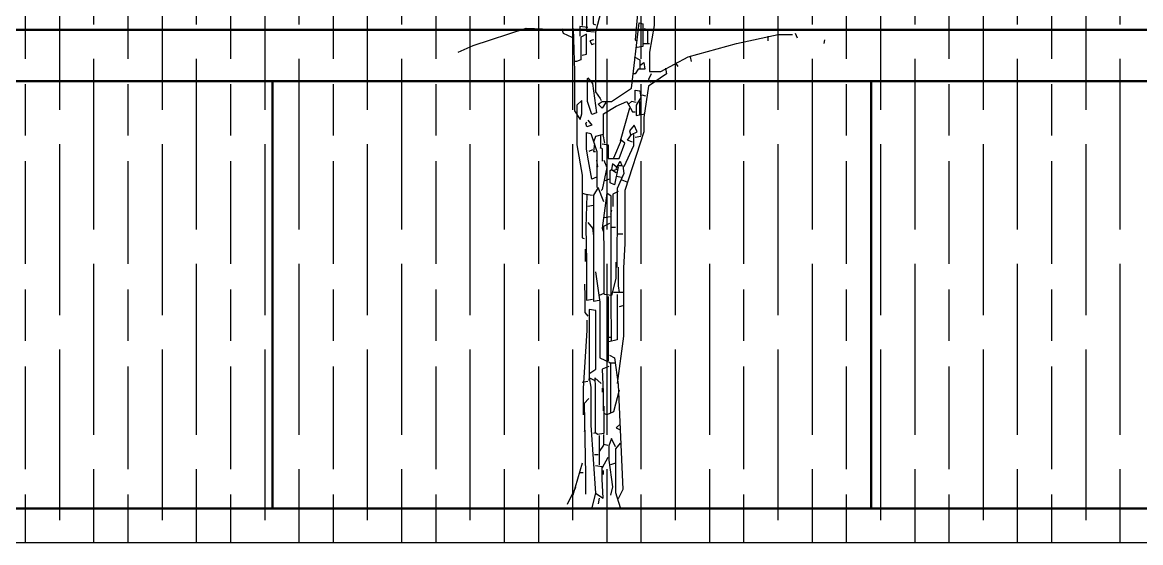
# Model space of a CAD drawing. Header units: millimetres. Extents: x 2004 to 9033, y -135 to 5682.
# Drawn here: x 2658 to 3312, y 1137 to 1441 of the extents above; entities that cross this region are included whole.
import ezdxf

# ---------------------------------------------------------------- set-up
doc = ezdxf.new("R2010")
doc.units = ezdxf.units.MM

msp = doc.modelspace()

# ---------------------------------------------------------------- hatches: boundary and pattern name
h = msp.add_hatch()
h.set_pattern_fill('GOST_WOOD', color=256, scale=10)
h.paths.add_polyline_path([(2004.42, 1736.98), (2004.42, 1136.98), (4004.42, 1136.98), (4004.42, 1736.98)])

# ---------------------------------------------------------------- linework, layer by layer
at = {"lineweight": 50}
for p, q in [((2354.42, 1436.98), (3654.42, 1436.98)), ((2204.42, 1406.98), (3654.42, 1406.98)), ((2804.42, 1156.98), (2804.42, 1406.98)), ((3154.42, 1406.98), (3154.42, 1156.98)), ((2354.42, 1156.98), (3654.42, 1156.98))]:
    msp.add_line(p, q, dxfattribs=at)
msp.add_line((2004.42, 1136.98), (4004.42, 1136.98))
msp.add_line((2004.42, 1136.98), (4004.42, 1136.98))
at = {"color": 84}
for points in [[(3028.11, 1509.66), (3028.39, 1501.91), (3027.97, 1495.27), (3027.49, 1480.32), (3027.49, 1439.35), (3024.79, 1423.84), (3024.79, 1412.49), (3031.43, 1412.49), (3047.49, 1421.08), (3075.72, 1428.83), (3100.09, 1434.09), (3108.39, 1434.09)], [(2987.69, 1464.26), (2987.69, 1477.55), (2991.84, 1475.89), (2991.84, 1440.45), (2993.23, 1439.9)], [(3020.36, 1474.78), (3016.48, 1431.04), (3017.04, 1430.49)], [(3003.19, 1466.48), (3005.96, 1465.92), (3003.75, 1461.49), (2997.66, 1452.63), (2996.55, 1448.2), (2993.23, 1435.47), (2993.23, 1400.59), (2996, 1396.71), (2996.55, 1395.61)], [(2992.67, 1435.47), (2988.25, 1436.02), (2988.25, 1463.71), (2985.48, 1463.15), (2985.48, 1460.39), (2985.48, 1439.35)], [(2988.8, 1438.24), (2984.09, 1438.79), (2984.09, 1433.26)], [(2999.32, 1394.5), (2997.1, 1391.18), (2994.89, 1393.39), (2997.1, 1395.05), (3002.64, 1395.05), (3014.27, 1402.8), (3018.7, 1441.01), (3020.91, 1440.45), (3020.91, 1427.17), (3017.59, 1426.61), (3017.04, 1427.17)], [(2912.95, 1423.84), (2921.81, 1427.72), (2952.81, 1437.96), (2967.21, 1437.27), (2972.74, 1437.27)], [(2973.3, 1437.69), (2974.4, 1434.92), (2979.39, 1432.7)], [(2980.22, 1437.69), (2980.91, 1412.77), (2980.91, 1389.52), (2984.37, 1384.53), (2985.2, 1387.86), (2985.2, 1395.61), (2982.43, 1392.84), (2982.43, 1369.58), (2985.48, 1351.87), (2985.48, 1315.32), (2986.58, 1314.77)], [(2985.48, 1422.18), (2987.97, 1422.74), (2987.97, 1434.36), (2984.65, 1432.7), (2984.65, 1419.41), (2982.15, 1418.31), (2981.05, 1418.31)], [(3021.47, 1437.69), (3025.89, 1436.58)], [(3023.68, 1437.13), (3023.68, 1428.83)], [(3094, 1433.26), (3094, 1430.49)], [(3110.05, 1434.92), (3111.16, 1432.15)], [(2992.12, 1431.04), (2989.91, 1430.49), (2991.01, 1428.27), (2992.67, 1428.83)], [(3021.47, 1428.83), (3024.79, 1428.83)], [(3127.22, 1431.04), (3126.66, 1428.83)], [(3015.93, 1421.08), (3019.25, 1419.41), (3019.25, 1414.43)], [(3048.59, 1421.08), (3049.15, 1418.31)], [(3034.2, 1414.43), (3034.75, 1411.11), (3024.23, 1403.91), (3021.47, 1385.64), (3021.47, 1377.34), (3010.39, 1343.01), (3010.39, 1312), (3009.56, 1297.61), (3009.56, 1257.74), (3005.96, 1230.06)], [(3019.25, 1416.09), (3021.47, 1417.75), (3022.02, 1413.88), (3018.14, 1413.88), (3016.48, 1411.11), (3015.37, 1411.11)], [(3039.74, 1417.75), (3041.4, 1415.54)], [(2988.8, 1408.89), (2991.57, 1405.57), (2993.78, 1388.41), (2991.01, 1387.3), (2988.52, 1395.05), (2988.52, 1408.34), (2988.8, 1408.89)], [(3025.89, 1411.11), (3024.23, 1407.79), (3025.89, 1406.13)], [(3016.48, 1395.61), (3016.48, 1401.7), (3019.25, 1401.14), (3019.8, 1397.27), (3017.04, 1392.84), (3017.04, 1386.75), (3022.02, 1387.86)], [(2997.93, 1375.67), (2997.93, 1387.86), (3005.41, 1392.28), (3011.5, 1395.05), (3014.82, 1388.96), (3016.48, 1388.96)], [(3017.04, 1394.5), (3014.27, 1395.05), (3012.61, 1393.39)], [(3018.97, 1395.05), (3018.97, 1387.3)], [(3020.36, 1398.93), (3022.57, 1398.37)], [(3013.16, 1391.18), (3007.62, 1371.8)], [(2988.8, 1383.98), (2991.01, 1381.21), (2988.25, 1380.1), (2987.69, 1382.32), (2988.25, 1382.87)], [(3014.82, 1371.25), (3012.05, 1372.35), (3014.27, 1375.67), (3017.59, 1377.34), (3015.93, 1381.21), (3013.16, 1377.89), (3013.71, 1375.67)], [(2993.78, 1350.76), (2991.01, 1349.65), (2988.8, 1362.39), (2987.97, 1367.37), (2987.97, 1376.78), (2990.46, 1376.23), (2994.06, 1365.71), (2994.06, 1344.67)], [(2998.76, 1370.69), (2997.66, 1375.67), (2993.23, 1374.57), (2992.12, 1371.25)], [(2996.27, 1375.12), (2996.27, 1367.92)], [(3015.37, 1375.67), (3015.37, 1369.03), (3009.84, 1356.85)], [(3019.8, 1374.57), (3016.48, 1374.01)], [(2991.57, 1366.82), (2989.35, 1365.71)], [(2992.67, 1370.14), (2992.12, 1365.71), (2993.23, 1365.71)], [(2997.38, 1360.17), (2997.38, 1367.37), (2996, 1367.92)], [(2997.1, 1370.14), (3000.7, 1369.58), (3000.7, 1361.56), (3007.07, 1361.56), (3010.39, 1370.69), (3008.18, 1372.35), (3003.75, 1361.83)], [(2993.78, 1360.73), (2994.34, 1356.85), (2993.78, 1356.3)], [(2998.21, 1360.73), (2999.87, 1356.3), (2997.1, 1343.56), (2996.55, 1343.01)], [(3005.41, 1355.74), (3007.62, 1360.17), (3008.73, 1357.4), (3005.96, 1357.4)], [(3006.52, 1356.85), (3004.3, 1346.33), (3001.81, 1347.44), (3001.81, 1354.64), (3002.64, 1355.19)], [(3005.41, 1356.85), (3003.19, 1358.51), (3002.64, 1355.19), (3005.41, 1353.53)], [(3005.96, 1355.19), (3003.75, 1354.64)], [(3009.28, 1357.4), (3009.84, 1352.97), (3005.96, 1344.12), (3005.96, 1320.31), (3005.68, 1311.45), (3005.68, 1298.16), (3004.86, 1298.16)], [(3001.53, 1349.65), (2998.76, 1348.54)], [(3005.41, 1351.31), (3008.73, 1350.76)], [(3008.73, 1349.1), (3011.5, 1347.99)], [(2985.48, 1341.35), (2987.69, 1340.79), (2991.57, 1340.24)], [(2988.25, 1340.24), (2987.69, 1321.42), (2987.97, 1301.48), (2987.97, 1278.78), (2991.57, 1279.34)], [(2998.21, 1336.36), (2994.89, 1344.67), (2992.12, 1340.24), (2992.12, 1315.32), (2992.12, 1284.32), (2992.12, 1278.23), (2995.44, 1278.78)], [(3002.64, 1254.98), (3002.36, 1280.44), (3002.36, 1339.69), (2999.87, 1341.35), (2997.1, 1320.86), (2997.66, 1319.2)], [(3006.52, 1342.45), (3003.47, 1340.79), (3003.47, 1333.6)], [(2992.12, 1334.15), (2988.8, 1333.6)], [(3002.09, 1327.51), (2998.21, 1326.95)], [(3002.64, 1331.38), (3002.09, 1329.17)], [(2988.8, 1324.18), (2991.57, 1320.86), (2992.12, 1316.43)], [(3001.53, 1323.63), (2997.93, 1321.97), (2998.07, 1305.36), (2998.07, 1282.66), (2995.44, 1281.55)], [(3002.64, 1321.42), (3004.86, 1321.42)], [(3006.52, 1317.54), (3009.28, 1317.54)], [(2987.14, 1308.68), (2987.14, 1301.48)], [(2993.23, 1295.39), (2995.72, 1277.68), (2995.72, 1245.01), (3002.09, 1242.24), (3002.09, 1212.9)], [(3005.13, 1300.93), (3005.13, 1291.52), (3002.64, 1281.55), (2998.76, 1282.1), (2998.21, 1282.66)], [(3006.52, 1298.16), (3006.52, 1287.09), (3007.07, 1283.21)], [(2986.86, 1288.2), (2987, 1281), (2987, 1271.59), (2988.8, 1269.37)], [(3005.96, 1282.1), (3005.96, 1271.59), (3005.96, 1255.53), (3000.98, 1254.42)], [(3009.28, 1283.21), (3003.75, 1283.21)], [(3000.7, 1281), (3000.56, 1252.21), (3000.56, 1243.35)], [(3009.28, 1275.46), (3007.07, 1274.91)], [(2989.91, 1236.15), (2993.51, 1238.37), (2993.37, 1247.78), (2993.37, 1272.69), (2989.63, 1273.25), (2989.49, 1263.83), (2989.49, 1233.94), (2989.35, 1231.72)], [(2988.25, 1267.16), (2988.25, 1261.07), (2986.03, 1227.29), (2986.03, 1211.79)], [(3000.43, 1257.19), (3002.64, 1257.19)], [(3001.53, 1246.67), (3004.3, 1245.01), (3006.52, 1229.51), (3009.28, 1168.05), (3006.52, 1162.51)], [(3001.53, 1242.24), (3004.3, 1242.24)], [(3000.98, 1240.03), (2997.1, 1238.37), (2997.66, 1225.08), (2997.66, 1214)], [(2988.8, 1231.17), (2985.48, 1230.61)], [(2992.67, 1231.72), (2989.63, 1233.38), (2990.6, 1227.85), (2990.6, 1205.7), (2993.23, 1165.83), (2991.01, 1157.53)], [(2996.55, 1230.06), (2992.95, 1233.38), (2993.09, 1227.85), (2993.09, 1201.27), (2992.12, 1200.72)], [(2997.1, 1227.29), (2997.1, 1225.08)], [(3007.07, 1226.18), (3003.75, 1213.45), (2999.87, 1211.79), (2998.76, 1212.34)], [(2989.35, 1221.2), (2986.58, 1218.43), (2987.41, 1176.91), (2987.41, 1165.28)], [(2998.21, 1216.77), (2998.21, 1200.72), (2994.34, 1200.16), (2993.23, 1201.27)], [(2986.86, 1209.02), (2986.86, 1202.38), (2986.58, 1201.82)], [(3007.62, 1206.25), (3005.41, 1204.04), (3007.62, 1202.93)], [(2997.93, 1200.16), (2997.93, 1194.07), (2995.44, 1190.2)], [(2995.44, 1199.61), (2995.44, 1182.44)], [(3004.86, 1192.96), (3002.64, 1197.95), (3000.98, 1193.52), (3000.98, 1185.21), (3003.19, 1169.71), (3002.09, 1164.73)], [(2998.21, 1194.63), (3000.43, 1194.07)], [(3007.62, 1195.18), (3004.86, 1191.86), (3004.86, 1166.39), (3007.62, 1157.53), (3007.62, 1156.98)], [(2985.48, 1183.55), (2979.94, 1164.73)], [(2992.67, 1188.54), (2994.89, 1188.54)], [(3000.43, 1186.87), (2997.1, 1180.78)], [(3004.86, 1183.55), (3002.09, 1182.44)], [(2983.82, 1178.02), (2986.03, 1178.02)], [(2993.23, 1165.83), (2997.66, 1163.07), (2997.1, 1174.14), (2997.1, 1181.34), (2993.23, 1181.89)], [(2997.66, 1179.12), (2997.66, 1176.91)], [(2981.6, 1169.16), (2976.62, 1159.19)], [(2995.44, 1163.07), (2994.89, 1159.74)]]:
    msp.add_lwpolyline(points, dxfattribs=at)

doc.saveas('drawing.dxf')
